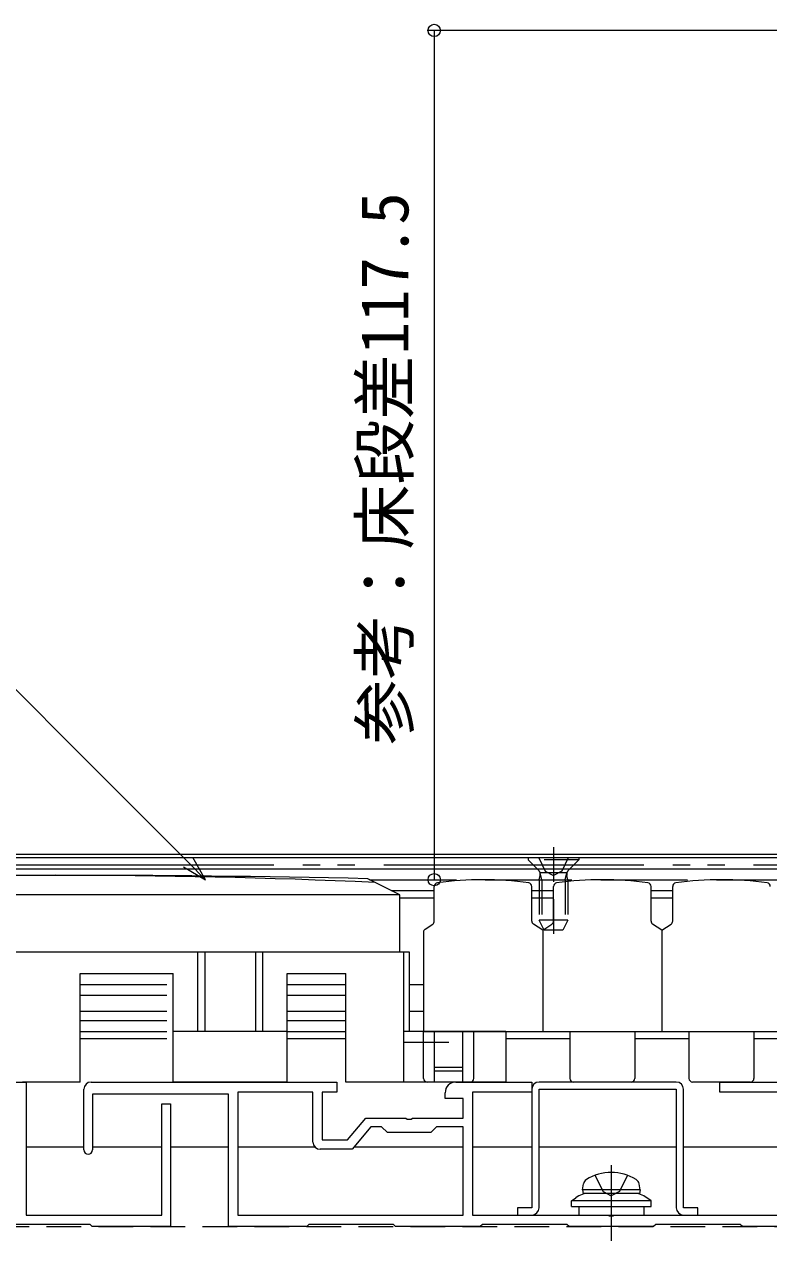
# Model space of a CAD drawing. Units: millimetres, scale not verified. Extents: x -693 to 693, y -1118 to 1123.
# Drawn here: x 213.8 to 316.9, y -691 to -522.7 of the extents above; entities that cross this region are included whole.
import ezdxf
from ezdxf.enums import TextEntityAlignment as Align

# ---------------------------------------------------------------- set-up
doc = ezdxf.new("R2010")
doc.units = ezdxf.units.MM
doc.header["$LTSCALE"] = 4
for name, pattern in [('CHAIN2', [12, 9, -1, 1, -1]), ('DASHED1', [1.8, 1.2, -0.6]), ('DASHED3', [4, 3, -1]), ('DOUBLE_CHAIN2', [12.8, 9, -1, 0.6, -0.6, 0.6, -1])]:
    doc.linetypes.add(name, pattern=pattern)
for name, color, linetype, lineweight in [('0-2_YKK_ZWAK', 4, 'Continuous', 9), ('0-4_YKK_12', 2, 'Continuous', 9), ('0-5_YKK_13', 6, 'Continuous', 9), ('0-6_YKK_D', 7, 'Continuous', 9)]:
    doc.layers.add(name, color=color, linetype=linetype, lineweight=lineweight)
doc.styles.add('ＭＳ ゴシック', font='')
doc.styles.get('ＭＳ ゴシック').set_extended_font_data('MS Gothic')

msp = doc.modelspace()

# ---------------------------------------------------------------- linework, layer by layer
at = {"layer": '0-2_YKK_ZWAK', "linetype": 'DASHED1'}
for p, q in [((287.087, -636.586), (287.087, -648.574)), ((290.587, -638.086), (283.587, -638.086)), ((290.587, -638.336), (283.587, -638.336)), ((285.037, -638.086), (285.942, -639.901)), ((290.587, -638.336), (289.158, -639.766)), ((290.587, -638.086), (290.587, -638.336)), ((285.087, -641.086), (285.228, -640.526)), ((285.087, -641.086), (285.087, -646.686)), ((285.213, -640.086), (288.962, -640.086)), ((285.466, -641.086), (285.227, -640.136)), ((285.466, -641.086), (285.466, -647.444)), ((285.942, -639.901), (287.087, -640.51)), ((288.708, -641.086), (288.948, -640.136)), ((288.708, -641.086), (288.708, -647.444)), ((289.087, -641.086), (289.087, -646.686)), ((289.087, -646.686), (285.087, -646.686)), ((285.787, -648.086), (285.087, -646.686)), ((289.087, -646.686), (288.387, -648.086)), ((288.387, -648.086), (285.787, -648.086))]:
    msp.add_line(p, q, dxfattribs=at)
at = {"layer": '0-2_YKK_ZWAK'}
for p, q in [((265.837, -643.186), (261.374, -640.955)), ((270.587, -646.819), (270.587, -642.019)), ((284.087, -646.819), (284.087, -642.019)), ((287.087, -646.819), (287.087, -642.019)), ((300.587, -646.819), (300.587, -642.019)), ((303.587, -646.819), (303.587, -642.019)), ((265.837, -643.186), (170.337, -643.186)), ((265.837, -651.086), (265.837, -643.186)), ((269.31, -647.938), (270.365, -647.235)), ((285.587, -648.086), (284.31, -647.235)), ((285.587, -648.086), (286.865, -647.235)), ((302.087, -648.086), (300.81, -647.235)), ((302.087, -648.086), (303.365, -647.235)), ((269.087, -648.354), (269.087, -662.086)), ((285.587, -648.086), (285.587, -662.086)), ((302.087, -648.086), (302.087, -662.086)), ((-29.913, -651.086), (267.087, -651.086)), ((237.837, -662.086), (237.837, -651.086)), ((238.837, -651.086), (238.837, -662.086)), ((245.837, -651.086), (245.837, -662.086)), ((246.837, -662.086), (246.837, -651.086)), ((266.337, -651.086), (266.337, -669.086)), ((267.087, -651.086), (267.087, -662.086)), ((221.587, -654.086), (234.437, -654.086)), ((221.587, -669.086), (221.587, -654.086)), ((234.437, -669.086), (234.437, -654.086)), ((250.237, -654.086), (258.337, -654.086)), ((250.237, -669.086), (250.237, -654.086)), ((250.237, -662.086), (234.437, -662.086)), ((280.487, -662.086), (266.337, -662.086)), ((269.087, -662.086), (351.587, -662.086)), ((269.087, -668.586), (269.087, -662.086)), ((270.597, -669.086), (270.597, -662.086)), ((274.549, -669.086), (274.549, -662.086)), ((276.073, -668.586), (276.073, -662.086)), ((289.337, -662.086), (289.337, -668.586)), ((298.337, -662.086), (298.337, -668.586)), ((305.837, -662.086), (305.837, -668.586)), ((314.837, -662.086), (314.837, -668.586)), ((266.337, -663.586), (272.587, -663.586)), ((274.549, -667.086), (270.597, -667.086)), ((274.549, -667.586), (270.597, -667.586)), ((221.587, -669.086), (213.587, -669.086)), ((250.237, -669.086), (234.437, -669.086)), ((275.573, -669.086), (269.587, -669.086)), ((297.837, -669.086), (289.837, -669.086)), ((314.337, -669.086), (306.337, -669.086)), ((291.087, -683.987), (291.229, -683.184)), ((299.087, -683.987), (298.946, -683.184)), ((299.087, -683.987), (291.087, -683.987)), ((291.087, -683.987), (291.176, -684.487)), ((298.999, -684.487), (291.176, -684.487)), ((298.188, -684.487), (291.986, -684.487)), ((299.087, -683.987), (298.999, -684.487)), ((289.587, -685.536), (290.185, -685.088)), ((289.587, -686.287), (289.587, -685.535)), ((300.587, -685.536), (289.587, -685.536)), ((289.587, -686.287), (300.587, -686.287)), ((290.587, -686.286), (290.587, -687.486)), ((290.587, -686.286), (290.587, -687.486)), ((299.587, -686.286), (299.587, -687.486)), ((299.587, -686.286), (299.587, -687.486)), ((300.587, -685.536), (299.99, -685.088)), ((300.587, -686.287), (300.587, -685.536)), ((290.587, -687.486), (299.587, -687.486)), ((290.587, -687.486), (299.587, -687.486))]:
    msp.add_line(p, q, dxfattribs=at)
at = {"layer": '0-2_YKK_ZWAK', "linetype": 'DASHED1'}
for points in [[(283.587, -638.086), (283.587, -638.336), (285.017, -639.766)], [(289.137, -638.086), (288.232, -639.901), (287.087, -640.51)], [(285.087, -641.086), (289.087, -641.086), (288.947, -640.526)]]:
    msp.add_lwpolyline(points, dxfattribs=at)
at = {"layer": '0-2_YKK_ZWAK'}
for points in [[(280.487, -662.086), (280.487, -669.086), (258.337, -669.086), (258.337, -654.086)], [(292.829, -681.991), (293.942, -684.224), (295.087, -684.833)], [(297.345, -681.991), (296.232, -684.224), (295.087, -684.833)]]:
    msp.add_lwpolyline(points, dxfattribs=at)
for centre, radius, start, end in [((218.092, -1640.538), 1000.051, 87.46053, 92.53947), ((218.087, -2640.486), 2000, 88.75982, 91.24018), ((277.337, -686.9), 45.813, 82.07192, 97.92795), ((293.837, -686.9), 45.813, 82.07192, 97.92795), ((310.337, -686.9), 45.813, 82.07192, 97.92795), ((271.087, -642.019), 0.5, 97.92795, 180), ((283.587, -642.019), 0.5, 0, 82.07192), ((287.587, -642.019), 0.5, 97.92795, 180), ((300.087, -642.019), 0.5, 0, 82.07192), ((304.087, -642.019), 0.5, 97.92795, 180), ((316.587, -642.019), 0.5, 0, 82.07192), ((269.587, -648.354), 0.5, 123.68971, 180), ((270.087, -646.819), 0.5, 303.69014, 0), ((284.587, -646.819), 0.5, 180, 236.30993), ((286.587, -646.819), 0.5, 303.69007, 0), ((301.087, -646.819), 0.5, 180, 236.30993), ((303.087, -646.819), 0.5, 303.69007, 0), ((269.587, -668.586), 0.5, 180, 270), ((275.573, -668.586), 0.5, 270, 0), ((289.837, -668.586), 0.5, 180, 270), ((297.837, -668.586), 0.5, 270, 0), ((306.337, -668.586), 0.5, 180, 270), ((314.337, -668.586), 0.5, 270, 0), ((295.087, -688.087), 6.5, 57.94412, 122.05588), ((292.115, -683.34), 0.9, 122.05588, 170), ((298.06, -683.34), 0.9, 10, 57.94412), ((291.986, -687.487), 3, 90, 126.9), ((298.188, -687.487), 3, 53.1, 90)]:
    msp.add_arc(centre, radius, start, end, dxfattribs=at)
at = {"layer": '0-2_YKK_ZWAK', "linetype": 'DASHED1'}
for centre, start, end in [((284.451, -640.332), 345.96376, 45), ((289.723, -640.332), 135, 194.03624)]:
    msp.add_arc(centre, 0.8, start, end, dxfattribs=at)
at = {"layer": '0-4_YKK_12'}
for p, q in [((348.087, -637.586), (-259.943, -637.586)), ((347.087, -638.086), (-258.913, -638.086)), ((-258.913, -639.586), (347.087, -639.586)), ((222.087, -678.086), (214.087, -678.086)), ((232.887, -678.086), (223.287, -678.086)), ((242.087, -678.086), (234.087, -678.086)), ((254.073, -678.086), (243.387, -678.086)), ((274.587, -678.086), (259.446, -678.086)), ((284.087, -678.086), (275.887, -678.086)), ((304.087, -678.086), (285.087, -678.086)), ((318.287, -678.086), (305.087, -678.086))]:
    msp.add_line(p, q, dxfattribs=at)
at = {"layer": '0-4_YKK_12', "linetype": 'DASHED3'}
for p, q in [((261.637, -641.086), (348.087, -641.086)), ((264.637, -642.586), (270.587, -642.586)), ((284.087, -642.586), (287.087, -642.586)), ((300.587, -642.586), (303.587, -642.586)), ((265.837, -643.586), (270.587, -643.586)), ((284.087, -643.586), (287.087, -643.586)), ((300.587, -643.586), (303.587, -643.586)), ((221.587, -655.586), (234.437, -655.586)), ((250.237, -655.586), (258.337, -655.586)), ((267.087, -655.586), (269.087, -655.586)), ((221.587, -657.086), (234.437, -657.086)), ((250.237, -657.086), (258.337, -657.086)), ((221.587, -659.286), (234.437, -659.286)), ((250.237, -659.286), (258.337, -659.286)), ((267.087, -659.286), (269.087, -659.286)), ((221.587, -660.586), (234.437, -660.586)), ((250.237, -660.586), (258.337, -660.586)), ((221.587, -662.086), (234.437, -662.086)), ((221.587, -663.086), (234.437, -663.086)), ((250.237, -662.086), (258.337, -662.086)), ((250.237, -663.086), (258.337, -663.086)), ((280.487, -663.086), (289.337, -663.086)), ((298.337, -663.086), (305.837, -663.086)), ((314.837, -663.086), (322.337, -663.086))]:
    msp.add_line(p, q, dxfattribs=at)
at = {"layer": '0-4_YKK_12', "linetype": 'CHAIN2'}
msp.add_line((295.087, -680.587), (295.087, -691.037), dxfattribs=at)
at = {"layer": '0-4_YKK_12', "linetype": 'DASHED1'}
msp.add_line((-279.913, -689.086), (360.087, -689.086), dxfattribs=at)
at = {"layer": '0-5_YKK_13'}
for p, q in [((454.587, -523.586), (269.587, -523.586)), ((270.587, -523.586), (270.587, -641.086)), ((262.587, -641.086), (271.587, -641.086))]:
    msp.add_line(p, q, dxfattribs=at)
at = {"layer": '0-5_YKK_13', "linetype": 'DOUBLE_CHAIN2'}
msp.add_line((350.787, -639.086), (-573.494, -639.086), dxfattribs=at)
at = {"layer": '0-5_YKK_13'}
for points in [[(238.933, -641.086), (236.529, -638.682), (196.933, -599.086), (135.933, -599.086)], [(235.885, -639.327), (238.933, -641.086), (237.173, -638.038)]]:
    msp.add_lwpolyline(points, dxfattribs=at)
for centre in [(270.587, -523.586), (270.587, -641.086)]:
    msp.add_circle(centre, 0.85, dxfattribs=at)
at = {"layer": '0-6_YKK_D'}
for p, q in [((304.087, -669.086), (285.087, -669.086)), ((222.087, -678.486), (222.087, -670.086)), ((243.387, -687.486), (274.587, -687.486))]:
    msp.add_line(p, q, dxfattribs=at)
for points in [[(199.087, -669.087), (214.087, -669.087), (214.087, -687.487), (232.887, -687.487), (232.887, -672.087), (234.087, -672.087), (234.087, -689.087), (223.237, -689.087), (222.937, -688.787), (211.237, -688.787)], [(223.087, -669.086), (257.087, -669.086), (257.087, -670.486), (255.087, -670.486), (255.087, -677.086), (258.587, -677.086), (261.087, -674.086), (266.629, -674.086), (266.812, -674.206), (267.362, -674.206), (267.546, -674.086), (274.587, -674.086), (274.587, -671.386), (272.087, -671.386), (272.087, -670.586)], [(273.587, -669.086), (284.087, -669.086), (284.087, -670.486), (275.887, -670.486), (275.887, -687.486), (294.629, -687.486), (294.812, -687.606), (295.362, -687.606), (295.546, -687.486), (318.287, -687.486), (318.287, -670.486), (310.087, -670.486), (310.087, -669.086), (320.587, -669.086)], [(252.937, -689.086), (242.087, -689.086), (242.087, -670.786), (223.287, -670.786), (223.287, -678.486)], [(253.787, -677.386), (253.787, -670.486), (243.387, -670.486), (243.387, -687.486)], [(284.087, -670.086), (284.087, -686.486), (282.087, -686.486), (282.087, -687.486), (284.087, -687.486)], [(285.087, -686.486), (285.087, -670.086), (304.087, -670.086), (304.087, -686.486)], [(305.087, -687.486), (307.087, -687.486), (307.087, -686.486), (305.087, -686.486), (305.087, -670.086)], [(243.387, -687.486), (274.587, -687.486), (274.587, -675.286), (270.887, -675.286), (270.087, -676.086), (264.087, -676.086), (263.287, -675.286), (261.78, -675.286), (259.196, -678.386), (254.787, -678.386)], [(324.937, -689.086), (313.237, -689.086), (312.937, -688.786), (301.237, -688.786), (300.937, -689.086), (289.237, -689.086), (288.937, -688.786), (277.237, -688.786), (276.937, -689.086), (265.237, -689.086), (264.937, -688.786), (253.237, -688.786), (252.937, -689.086)]]:
    msp.add_lwpolyline(points, dxfattribs=at)
for centre, radius, start, end in [((223.087, -670.086), 1, 90.00001, 179.99999), ((273.587, -670.586), 1.5, 90.00001, 179.99999), ((285.087, -670.086), 1, 90.00001, 179.99999), ((304.087, -670.086), 1, 0.00001, 89.99999), ((254.787, -677.386), 1, 180.00001, 269.99999), ((222.687, -678.486), 0.6, 180.00001, 269.99999), ((222.687, -678.486), 0.6, 270.00001, 359.99999), ((284.087, -686.486), 1, 270.00001, 359.99999), ((305.087, -686.486), 1, 180.00001, 269.99999)]:
    msp.add_arc(centre, radius, start, end, dxfattribs=at)

# ---------------------------------------------------------------- texts
at = {"layer": '0-5_YKK_13', "style": 'ＭＳ ゴシック'}
msp.add_text('参考：床段差117.5', height=6.598, rotation=90, dxfattribs=at).set_placement((268.987, -622.416), align=Align.BOTTOM_LEFT)

doc.saveas('drawing.dxf')
